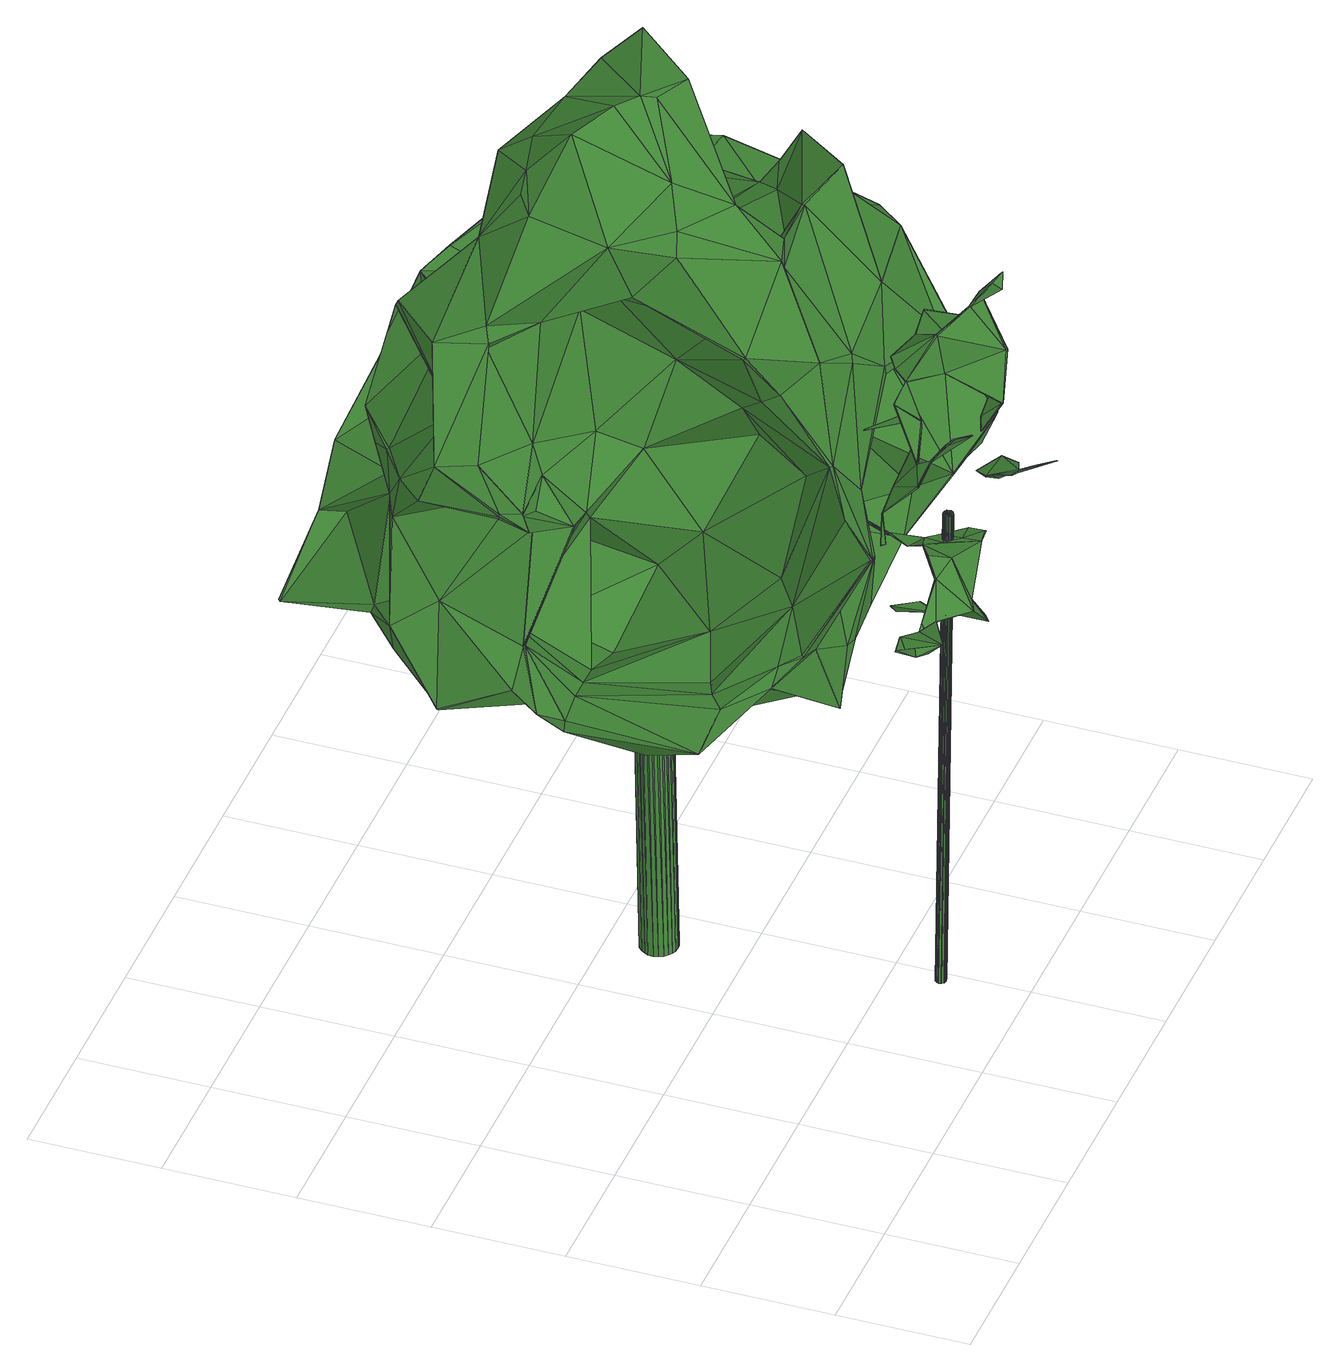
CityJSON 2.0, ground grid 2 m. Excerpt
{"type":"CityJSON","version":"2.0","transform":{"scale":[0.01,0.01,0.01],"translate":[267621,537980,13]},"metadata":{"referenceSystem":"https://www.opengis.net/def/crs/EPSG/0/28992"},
"CityObjects":{
"tree1":{"type":"SolitaryVegetationObject","attributes":{"gtid":315,"crown_width_m":3.15,"crown_median_z":21.81,"crown_r50_m":0.202,"crown_porosity":0.944,"trunk_H_m":8.2,"trunk_DBH_m":0.154,"trunk_radius_m":0.077,"trunk_base_height_m":13.61,"original_gtid":"354"},"geometry":[{"type":"Solid","lod":"3","boundaries":[[[[0,1,2]],[[3,4,5]],[[2,6,7]],[[8,9,10]],[[11,12,13]],[[14,15,16]],[[17,18,19]],[[20,21,22]],[[23,20,22]],[[24,25,9]],[[26,27,28]],[[5,29,30]],[[2,7,0]],[[31,24,32]],[[4,33,34]],[[35,36,37]],[[38,39,40]],[[41,42,43]],[[44,45,46]],[[26,47,27]],[[9,8,24]],[[48,49,50]],[[51,49,48]],[[52,53,39]],[[54,55,33]],[[56,6,57]],[[31,9,25]],[[58,59,60]],[[61,62,56]],[[63,9,31]],[[64,21,65]],[[31,25,24]],[[66,48,67]],[[68,35,37]],[[69,35,68]],[[51,70,49]],[[38,40,71]],[[44,46,54]],[[36,69,43]],[[24,72,32]],[[73,74,75]],[[76,77,78]],[[79,80,81]],[[82,83,84]],[[85,86,87]],[[88,89,1]],[[81,80,90]],[[91,92,66]],[[85,93,94]],[[87,93,85]],[[48,92,51]],[[22,21,95]],[[48,96,67]],[[97,51,92]],[[87,28,93]],[[98,99,100]],[[43,67,86]],[[19,101,102]],[[31,103,63]],[[66,92,48]],[[102,84,83]],[[104,65,21]],[[104,21,20]],[[79,105,6]],[[44,75,74]],[[38,106,107]],[[108,84,22]],[[43,86,41]],[[109,110,111]],[[41,86,85]],[[94,16,112]],[[113,103,32]],[[67,96,86]],[[102,114,19]],[[97,91,14]],[[115,116,101]],[[117,5,4]],[[10,118,119]],[[10,119,120]],[[107,121,39]],[[122,123,124]],[[123,104,124]],[[54,125,55]],[[126,55,125]],[[127,75,128]],[[101,83,115]],[[11,13,129]],[[130,131,132]],[[58,133,61]],[[6,89,79]],[[132,13,12]],[[132,129,13]],[[134,135,3]],[[52,23,115]],[[136,90,7]],[[62,6,56]],[[6,105,57]],[[137,138,117]],[[14,16,97]],[[34,139,137]],[[108,82,84]],[[37,42,140]],[[41,140,42]],[[36,42,37]],[[10,120,8]],[[19,114,17]],[[141,100,99]],[[98,100,141]],[[61,7,62]],[[32,118,113]],[[114,102,83]],[[52,83,82]],[[55,126,142]],[[98,141,99]],[[41,15,14]],[[134,142,126]],[[134,3,142]],[[143,77,76]],[[66,41,14]],[[12,11,132]],[[130,132,11]],[[129,130,11]],[[129,144,130]],[[130,144,145]],[[144,125,145]],[[60,136,133]],[[133,136,7]],[[133,7,61]],[[58,60,133]],[[80,79,89]],[[26,87,96]],[[63,146,9]],[[15,112,16]],[[122,147,20]],[[73,127,148]],[[85,122,41]],[[76,109,149]],[[94,112,122]],[[62,7,6]],[[60,105,136]],[[136,81,90]],[[0,7,90]],[[36,35,69]],[[125,135,134]],[[57,105,60]],[[90,88,0]],[[47,150,27]],[[0,88,1]],[[151,131,130]],[[152,54,46]],[[152,46,45]],[[153,16,94]],[[20,154,123]],[[155,154,23]],[[19,18,101]],[[156,18,17]],[[148,151,73]],[[148,144,151]],[[157,77,143]],[[38,107,39]],[[121,158,108]],[[34,159,139]],[[144,135,125]],[[97,16,153]],[[54,33,4]],[[81,136,79]],[[79,136,105]],[[120,72,8]],[[111,110,76]],[[125,134,126]],[[132,151,129]],[[131,151,132]],[[108,158,82]],[[151,160,73]],[[74,73,160]],[[161,55,142]],[[24,8,72]],[[71,106,38]],[[115,23,22]],[[152,45,160]],[[142,162,161]],[[74,160,45]],[[54,163,125]],[[74,45,44]],[[26,96,47]],[[50,47,96]],[[49,94,93]],[[164,94,49]],[[94,122,85]],[[165,166,158]],[[113,167,103]],[[76,149,143]],[[143,149,157]],[[157,149,109]],[[161,33,55]],[[48,50,96]],[[104,22,95]],[[104,95,64]],[[64,95,21]],[[104,147,124]],[[15,124,147]],[[22,104,123]],[[43,69,168]],[[97,92,91]],[[84,116,115]],[[84,115,22]],[[101,116,102]],[[102,116,84]],[[135,169,3]],[[4,3,169]],[[66,67,140]],[[170,140,67]],[[111,159,30]],[[138,159,117]],[[78,117,159]],[[78,159,111]],[[138,139,159]],[[66,140,41]],[[66,14,91]],[[37,140,68]],[[68,140,170]],[[129,151,144]],[[151,130,145]],[[122,112,147]],[[20,147,104]],[[20,123,122]],[[158,166,53]],[[53,166,39]],[[39,121,52]],[[23,52,121]],[[43,42,36]],[[50,150,47]],[[106,121,107]],[[120,119,72]],[[118,72,119]],[[90,89,88]],[[3,167,113]],[[158,53,82]],[[53,52,82]],[[93,50,49]],[[40,39,166]],[[167,171,5]],[[151,145,160]],[[80,89,90]],[[2,1,89]],[[122,124,41]],[[114,83,156]],[[137,139,138]],[[64,65,104]],[[41,124,15]],[[5,171,3]],[[167,3,171]],[[108,22,155]],[[4,34,137]],[[137,117,4]],[[161,146,30]],[[161,30,34]],[[146,5,30]],[[9,146,10]],[[162,10,146]],[[162,146,161]],[[114,156,17]],[[5,78,29]],[[146,167,5]],[[103,167,146]],[[157,29,77]],[[34,33,161]],[[164,49,70]],[[164,70,153]],[[72,118,32]],[[26,28,87]],[[86,96,87]],[[54,128,44]],[[10,113,118]],[[2,89,6]],[[162,142,113]],[[113,142,3]],[[10,162,113]],[[63,103,146]],[[31,32,103]],[[109,76,110]],[[50,93,28]],[[30,29,111]],[[170,168,68]],[[44,128,75]],[[4,127,128]],[[135,144,148]],[[77,29,78]],[[152,163,54]],[[75,127,73]],[[78,5,117]],[[108,155,121]],[[23,121,155]],[[76,78,111]],[[109,29,157]],[[111,29,109]],[[145,125,163]],[[160,145,163]],[[160,163,152]],[[128,54,4]],[[123,155,22]],[[28,150,50]],[[27,150,28]],[[30,159,34]],[[115,83,52]],[[23,154,20]],[[148,169,135]],[[18,83,101]],[[18,156,83]],[[127,169,148]],[[127,4,169]],[[155,123,154]],[[15,147,112]],[[165,40,166]],[[40,172,71]],[[165,172,40]],[[165,158,172]],[[106,71,172]],[[121,172,158]],[[106,172,121]],[[68,168,69]],[[94,164,153]],[[97,153,70]],[[97,70,51]],[[43,168,67]],[[170,67,168]],[[60,59,57]],[[61,59,58]],[[56,59,61]],[[57,59,56]],[[173,174,175]],[[173,175,176]],[[176,175,177]],[[176,177,178]],[[175,174,179]],[[175,179,177]],[[177,179,180]],[[177,180,178]],[[179,174,181]],[[179,181,180]],[[180,181,182]],[[180,182,178]],[[181,174,183]],[[181,183,182]],[[182,183,184]],[[182,184,178]],[[183,174,185]],[[183,185,184]],[[184,185,186]],[[184,186,178]],[[185,174,187]],[[185,187,186]],[[186,187,188]],[[186,188,178]],[[187,174,189]],[[187,189,188]],[[188,189,190]],[[188,190,178]],[[189,174,191]],[[189,191,190]],[[190,191,192]],[[190,192,178]],[[191,174,193]],[[191,193,192]],[[192,193,194]],[[192,194,178]],[[193,174,195]],[[193,195,194]],[[194,195,196]],[[194,196,178]],[[195,174,197]],[[195,197,196]],[[196,197,198]],[[196,198,178]],[[197,174,199]],[[197,199,198]],[[198,199,200]],[[198,200,178]],[[199,174,201]],[[199,201,200]],[[200,201,202]],[[200,202,178]],[[201,174,203]],[[201,203,202]],[[202,203,204]],[[202,204,178]],[[203,174,205]],[[203,205,204]],[[204,205,206]],[[204,206,178]],[[205,174,207]],[[205,207,206]],[[206,207,208]],[[206,208,178]],[[207,174,209]],[[207,209,208]],[[208,209,210]],[[208,210,178]],[[209,174,211]],[[209,211,210]],[[210,211,212]],[[210,212,178]],[[211,174,213]],[[211,213,212]],[[212,213,214]],[[212,214,178]],[[213,174,215]],[[213,215,214]],[[214,215,216]],[[214,216,178]],[[215,174,217]],[[215,217,216]],[[216,217,218]],[[216,218,178]],[[217,174,219]],[[217,219,218]],[[218,219,220]],[[218,220,178]],[[219,174,221]],[[219,221,220]],[[220,221,222]],[[220,222,178]],[[221,174,173]],[[221,173,222]],[[222,173,176]],[[222,176,178]]]]}]},
"tree2":{"type":"SolitaryVegetationObject","attributes":{"gtid":222,"crown_width_m":9.55,"crown_median_z":22.59,"crown_r50_m":0.439,"crown_porosity":0.902,"trunk_H_m":9.04,"trunk_DBH_m":0.559,"trunk_radius_m":0.279,"trunk_base_height_m":13.55,"original_gtid":"243"},"geometry":[{"type":"Solid","lod":"3","boundaries":[[[[223,224,225]],[[226,227,228]],[[229,230,231]],[[232,233,234]],[[233,235,234]],[[236,237,238]],[[239,240,241]],[[242,243,244]],[[233,232,245]],[[246,247,248]],[[249,250,251]],[[252,253,254]],[[255,256,257]],[[258,256,255]],[[259,260,261]],[[262,263,264]],[[265,266,267]],[[268,269,270]],[[232,234,271]],[[271,234,272]],[[250,273,274]],[[259,275,276]],[[238,277,278]],[[279,280,281]],[[282,283,284]],[[285,286,287]],[[285,287,288]],[[223,289,224]],[[290,291,292]],[[293,294,295]],[[293,295,225]],[[280,269,296]],[[282,297,283]],[[255,257,298]],[[299,300,301]],[[269,280,270]],[[302,303,304]],[[239,241,305]],[[290,306,307]],[[308,306,290]],[[229,309,310]],[[311,312,313]],[[273,250,249]],[[314,300,315]],[[316,317,318]],[[319,316,318]],[[320,321,322]],[[323,302,324]],[[325,239,305]],[[326,293,225]],[[327,328,329]],[[330,328,327]],[[301,300,331]],[[290,292,332]],[[290,332,308]],[[330,329,252]],[[333,271,334]],[[333,232,271]],[[335,336,337]],[[299,338,339]],[[340,341,342]],[[343,336,335]],[[344,345,227]],[[250,274,346]],[[347,348,349]],[[350,351,352]],[[350,352,333]],[[294,247,353]],[[354,355,231]],[[230,266,356]],[[357,231,230]],[[358,359,360]],[[360,359,361]],[[362,363,364]],[[316,365,366]],[[367,368,369]],[[370,371,372]],[[373,374,375]],[[376,377,378]],[[273,249,379]],[[380,283,381]],[[310,353,229]],[[291,281,382]],[[383,284,384]],[[385,299,339]],[[386,387,268]],[[252,388,389]],[[254,388,252]],[[365,316,319]],[[323,273,379]],[[321,302,323]],[[390,391,392]],[[268,393,269]],[[394,393,268]],[[395,396,249]],[[395,249,251]],[[397,398,399]],[[397,399,400]],[[299,315,300]],[[382,369,368]],[[382,401,369]],[[286,402,241]],[[305,241,402]],[[303,302,320]],[[321,320,302]],[[365,319,403]],[[404,405,376]],[[314,338,264]],[[265,267,406]],[[407,264,263]],[[308,400,399]],[[366,298,316]],[[316,298,408]],[[317,316,408]],[[260,378,261]],[[403,379,249]],[[409,350,333]],[[409,333,334]],[[376,410,411]],[[376,412,410]],[[413,414,415]],[[225,295,223]],[[416,367,417]],[[418,419,342]],[[371,272,419]],[[257,256,420]],[[421,420,256]],[[422,423,360]],[[360,423,424]],[[416,425,368]],[[268,426,427]],[[428,291,290]],[[311,313,429]],[[361,430,422]],[[406,431,265]],[[406,267,229]],[[230,229,267]],[[230,267,266]],[[406,229,431]],[[416,417,228]],[[432,433,383]],[[434,383,433]],[[245,435,233]],[[245,436,435]],[[437,438,350]],[[358,360,424]],[[326,414,413]],[[439,326,413]],[[401,296,390]],[[247,440,248]],[[404,354,441]],[[370,372,236]],[[404,441,343]],[[442,443,444]],[[442,444,278]],[[353,407,431]],[[353,445,407]],[[258,255,446]],[[343,335,404]],[[320,322,420]],[[288,308,399]],[[380,447,283]],[[448,449,418]],[[448,418,450]],[[451,243,274]],[[227,345,228]],[[452,353,246]],[[453,331,454]],[[300,454,331]],[[373,455,374]],[[307,306,456]],[[242,457,458]],[[431,229,353]],[[459,266,460]],[[459,460,461]],[[462,340,342]],[[381,442,380]],[[240,410,241]],[[265,460,266]],[[456,463,307]],[[228,464,416]],[[261,437,259]],[[465,456,306]],[[353,310,294]],[[333,245,232]],[[415,414,224]],[[229,276,309]],[[389,242,311]],[[389,311,429]],[[367,432,466]],[[225,414,326]],[[366,255,298]],[[412,467,410]],[[241,410,467]],[[408,298,257]],[[408,257,420]],[[262,461,460]],[[262,460,265]],[[246,353,247]],[[404,335,405]],[[468,223,295]],[[399,398,288]],[[469,452,454]],[[286,241,287]],[[405,335,463]],[[422,430,423]],[[470,425,395]],[[373,428,290]],[[356,266,459]],[[231,276,229]],[[251,332,292]],[[411,377,376]],[[297,293,471]],[[426,270,280]],[[325,435,239]],[[472,418,449]],[[371,271,272]],[[284,473,282]],[[434,473,284]],[[336,343,441]],[[336,441,386]],[[464,474,396]],[[240,411,410]],[[475,476,477]],[[330,477,476]],[[235,233,325]],[[478,377,351]],[[326,471,293]],[[382,470,291]],[[292,291,470]],[[431,407,265]],[[242,458,346]],[[224,289,479]],[[224,479,415]],[[479,480,358]],[[383,384,481]],[[254,457,388]],[[326,443,381]],[[482,390,392]],[[344,227,483]],[[286,484,402]],[[290,455,373]],[[308,332,400]],[[485,363,472]],[[475,486,402]],[[391,269,393]],[[344,483,481]],[[261,478,438]],[[487,488,287]],[[385,315,299]],[[454,248,453]],[[297,453,248]],[[299,489,338]],[[490,338,489]],[[331,434,301]],[[364,363,485]],[[324,472,449]],[[337,336,374]],[[405,463,491]],[[317,322,321]],[[408,322,317]],[[492,493,494]],[[492,494,230]],[[225,224,414]],[[495,496,450]],[[497,457,254]],[[497,254,253]],[[249,396,403]],[[498,361,271]],[[489,433,401]],[[296,269,390]],[[389,330,252]],[[389,429,330]],[[499,480,468]],[[357,354,231]],[[258,474,500]],[[464,500,474]],[[478,378,377]],[[275,501,276]],[[309,276,501]],[[366,365,446]],[[502,444,443]],[[342,419,272]],[[489,503,490]],[[346,274,504]],[[389,388,457]],[[505,304,420]],[[448,506,312]],[[496,506,448]],[[451,244,243]],[[251,250,507]],[[250,346,507]],[[366,446,255]],[[239,436,240]],[[279,375,336]],[[500,256,258]],[[464,345,500]],[[261,378,478]],[[285,398,397]],[[288,398,285]],[[461,508,459]],[[397,484,285]],[[509,484,397]],[[479,423,415]],[[413,510,502]],[[413,502,439]],[[415,423,511]],[[409,334,359]],[[271,359,334]],[[271,361,359]],[[296,401,281]],[[252,512,253]],[[415,511,413]],[[396,425,416]],[[238,364,277]],[[413,511,510]],[[513,313,514]],[[479,424,423]],[[240,352,411]],[[274,243,504]],[[313,312,506]],[[497,458,457]],[[395,251,470]],[[336,375,374]],[[424,479,358]],[[468,480,223]],[[283,471,381]],[[375,279,373]],[[512,476,475]],[[477,330,429]],[[369,401,432]],[[369,432,367]],[[292,470,251]],[[242,244,311]],[[465,306,308]],[[401,503,489]],[[390,503,401]],[[294,515,247]],[[293,515,294]],[[356,516,230]],[[517,393,394]],[[391,393,517]],[[518,394,508]],[[439,502,443]],[[361,422,360]],[[463,335,337]],[[252,329,512]],[[472,304,485]],[[429,313,513]],[[278,421,442]],[[259,437,275]],[[358,275,437]],[[348,342,272]],[[421,256,519]],[[421,519,442]],[[476,512,520]],[[282,453,297]],[[500,345,344]],[[359,350,409]],[[451,324,449]],[[324,451,323]],[[274,323,451]],[[450,496,448]],[[274,273,323]],[[451,312,244]],[[380,442,447]],[[264,338,521]],[[368,367,416]],[[447,284,283]],[[384,447,481]],[[354,493,441]],[[481,417,383]],[[384,284,447]],[[239,435,436]],[[522,278,444]],[[495,340,462]],[[262,518,461]],[[408,420,322]],[[228,345,464]],[[441,492,386]],[[387,386,492]],[[383,434,284]],[[416,464,396]],[[236,372,237]],[[428,281,291]],[[351,411,352]],[[462,342,348]],[[247,515,440]],[[312,311,244]],[[299,433,489]],[[262,265,263]],[[457,242,389]],[[407,263,265]],[[440,515,293]],[[297,440,293]],[[400,497,397]],[[253,397,497]],[[490,391,517]],[[260,259,355]],[[276,231,355]],[[276,355,259]],[[522,444,502]],[[309,468,310]],[[294,310,468]],[[351,377,411]],[[462,348,347]],[[324,302,304]],[[324,304,472]],[[364,485,304]],[[505,364,304]],[[320,304,303]],[[320,420,304]],[[403,318,379]],[[319,318,403]],[[419,418,363]],[[472,363,418]],[[417,367,466]],[[383,417,466]],[[432,383,466]],[[497,400,332]],[[242,504,243]],[[242,346,504]],[[522,236,238]],[[498,370,430]],[[391,390,269]],[[475,509,512]],[[441,493,492]],[[512,509,397]],[[314,469,300]],[[454,300,469]],[[394,268,523]],[[226,481,483]],[[478,351,350]],[[358,480,499]],[[423,430,511]],[[477,486,475]],[[524,486,477]],[[223,480,289]],[[280,296,281]],[[275,358,499]],[[396,395,425]],[[479,289,480]],[[278,505,421]],[[364,505,277]],[[420,421,505]],[[359,358,437]],[[446,474,258]],[[365,474,446]],[[403,474,365]],[[438,437,261]],[[508,523,525]],[[508,525,459]],[[495,462,513]],[[382,281,401]],[[432,401,433]],[[359,437,350]],[[283,297,471]],[[477,429,524]],[[478,350,438]],[[459,525,356]],[[523,356,525]],[[396,474,403]],[[522,502,510]],[[404,526,354]],[[323,318,321]],[[379,318,323]],[[233,435,325]],[[456,491,463]],[[488,491,456]],[[513,347,235]],[[462,347,513]],[[301,433,299]],[[434,433,301]],[[430,236,511]],[[236,510,511]],[[371,419,527]],[[528,527,419]],[[362,364,237]],[[522,510,236]],[[308,288,465]],[[382,368,425]],[[287,488,465]],[[287,465,288]],[[456,465,488]],[[287,241,467]],[[286,285,484]],[[499,468,275]],[[373,529,428]],[[513,235,486]],[[245,352,436]],[[328,330,476]],[[226,228,481]],[[228,417,481]],[[513,486,524]],[[490,521,338]],[[490,517,521]],[[498,430,361]],[[330,327,329]],[[381,443,442]],[[305,486,325]],[[325,486,235]],[[314,315,530]],[[338,314,530]],[[514,313,506]],[[264,521,262]],[[518,508,461]],[[402,486,305]],[[315,385,339]],[[226,483,227]],[[439,443,326]],[[482,392,531]],[[281,428,529]],[[281,529,279]],[[279,529,373]],[[526,260,532]],[[526,532,354]],[[260,355,532]],[[356,523,516]],[[387,516,523]],[[354,532,355]],[[387,523,268]],[[402,484,475]],[[475,484,509]],[[429,513,524]],[[397,253,512]],[[270,426,268]],[[336,533,279]],[[234,348,272]],[[371,498,271]],[[317,321,318]],[[505,278,277]],[[364,238,237]],[[278,522,238]],[[371,370,498]],[[378,260,526]],[[376,526,404]],[[378,526,376]],[[264,469,314]],[[309,501,468]],[[275,468,501]],[[531,392,391]],[[427,336,386]],[[264,445,469]],[[264,407,445]],[[353,469,445]],[[470,382,425]],[[297,248,440]],[[492,534,387]],[[507,458,497]],[[451,535,312]],[[448,312,535]],[[344,481,519]],[[344,519,500]],[[331,453,473]],[[487,467,412]],[[487,287,467]],[[491,488,487]],[[491,487,405]],[[442,519,481]],[[447,442,481]],[[500,519,256]],[[376,487,412]],[[405,487,376]],[[490,531,391]],[[521,517,536]],[[339,530,315]],[[530,339,338]],[[394,523,508]],[[449,448,535]],[[449,535,451]],[[516,534,230]],[[492,230,534]],[[516,387,534]],[[452,248,454]],[[246,248,452]],[[357,493,354]],[[512,329,520]],[[328,476,520]],[[329,328,520]],[[503,390,482]],[[503,482,490]],[[482,531,490]],[[518,517,394]],[[517,518,536]],[[521,536,518]],[[521,518,262]],[[353,452,469]],[[386,268,427]],[[282,473,453]],[[362,528,363]],[[362,237,528]],[[234,349,348]],[[235,349,234]],[[347,349,235]],[[528,419,363]],[[370,236,430]],[[528,237,527]],[[372,371,527]],[[372,527,237]],[[245,333,352]],[[436,352,240]],[[290,307,455]],[[337,455,307]],[[337,307,463]],[[374,455,337]],[[332,251,507]],[[497,332,507]],[[357,494,493]],[[230,494,357]],[[507,346,458]],[[340,495,341]],[[450,341,495]],[[418,341,450]],[[342,341,418]],[[434,331,473]],[[294,468,295]],[[280,279,533]],[[426,280,533]],[[427,533,336]],[[426,533,427]],[[326,381,471]],[[514,506,513]],[[495,506,496]],[[513,506,495]],[[537,538,539]],[[537,539,540]],[[540,539,541]],[[540,541,542]],[[539,538,543]],[[539,543,541]],[[541,543,544]],[[541,544,542]],[[543,538,545]],[[543,545,544]],[[544,545,546]],[[544,546,542]],[[545,538,547]],[[545,547,546]],[[546,547,548]],[[546,548,542]],[[547,538,549]],[[547,549,548]],[[548,549,550]],[[548,550,542]],[[549,538,551]],[[549,551,550]],[[550,551,552]],[[550,552,542]],[[551,538,553]],[[551,553,552]],[[552,553,554]],[[552,554,542]],[[553,538,555]],[[553,555,554]],[[554,555,556]],[[554,556,542]],[[555,538,557]],[[555,557,556]],[[556,557,558]],[[556,558,542]],[[557,538,559]],[[557,559,558]],[[558,559,560]],[[558,560,542]],[[559,538,561]],[[559,561,560]],[[560,561,562]],[[560,562,542]],[[561,538,563]],[[561,563,562]],[[562,563,564]],[[562,564,542]],[[563,538,565]],[[563,565,564]],[[564,565,566]],[[564,566,542]],[[565,538,567]],[[565,567,566]],[[566,567,568]],[[566,568,542]],[[567,538,569]],[[567,569,568]],[[568,569,570]],[[568,570,542]],[[569,538,571]],[[569,571,570]],[[570,571,572]],[[570,572,542]],[[571,538,573]],[[571,573,572]],[[572,573,574]],[[572,574,542]],[[573,538,575]],[[573,575,574]],[[574,575,576]],[[574,576,542]],[[575,538,577]],[[575,577,576]],[[576,577,578]],[[576,578,542]],[[577,538,579]],[[577,579,578]],[[578,579,580]],[[578,580,542]],[[579,538,581]],[[579,581,580]],[[580,581,582]],[[580,582,542]],[[581,538,583]],[[581,583,582]],[[582,583,584]],[[582,584,542]],[[583,538,585]],[[583,585,584]],[[584,585,586]],[[584,586,542]],[[585,538,537]],[[585,537,586]],[[586,537,540]],[[586,540,542]]]]}]}
},
"vertices":[
[744,42,862],[736,10,882],[743,41,860],[471,96,840],[506,55,793],[512,85,755],[751,74,838],[752,74,840],[309,65,826],[359,65,797],[365,46,813],[527,242,883],[527,244,882],[526,243,881],[657,206,1059],[604,203,1085],[620,216,1093],[374,141,955],[375,142,955],[388,141,947],[515,173,1095],[531,167,1053],[525,135,1058],[445,114,1054],[331,104,810],[351,97,800],[696,78,1192],[718,85,1205],[687,89,1206],[530,116,736],[512,84,754],[382,114,792],[382,116,797],[505,54,792],[514,32,753],[653,94,972],[651,93,972],[664,98,988],[424,51,1130],[409,78,1098],[424,49,1129],[638,142,1070],[659,65,1023],[659,63,1023],[608,70,835],[618,99,827],[608,71,836],[724,92,1193],[711,134,1121],[710,135,1121],[710,117,1169],[724,204,1106],[415,102,1039],[414,101,1039],[573,64,844],[501,82,860],[801,92,811],[759,106,811],[767,142,810],[768,141,809],[745,120,820],[804,118,816],[802,92,812],[412,98,788],[531,231,1021],[529,232,1022],[678,150,1094],[693,69,1092],[665,96,988],[653,92,972],[722,204,1106],[457,35,1116],[332,104,812],[585,127,829],[618,99,825],[600,101,825],[553,148,731],[551,148,732],[532,115,737],[717,71,855],[716,70,856],[717,71,857],[415,100,1038],[428,159,969],[451,148,1004],[630,150,1139],[691,70,1092],[678,119,1164],[736,12,883],[724,65,856],[724,65,858],[689,203,1086],[723,203,1104],[679,121,1164],[631,152,1140],[532,167,1052],[711,116,1167],[688,204,1087],[783,158,1006],[784,158,1008],[784,159,1007],[429,160,968],[429,158,968],[412,99,789],[547,165,1059],[725,103,841],[458,37,1116],[431,66,1110],[446,112,1053],[543,180,712],[552,148,730],[530,115,735],[603,203,1087],[412,98,790],[389,139,948],[449,150,1004],[451,150,1004],[544,65,744],[382,115,798],[351,97,802],[325,72,829],[437,90,1072],[580,178,1088],[525,136,1069],[580,178,1086],[526,134,853],[492,114,863],[565,95,834],[573,65,843],[573,202,821],[575,202,822],[580,213,817],[578,212,817],[746,120,822],[492,115,862],[526,134,851],[725,104,842],[548,49,735],[549,49,734],[548,48,733],[717,94,1023],[785,158,1007],[471,94,842],[538,185,725],[547,164,827],[563,145,836],[434,81,795],[579,179,1087],[557,128,831],[544,180,713],[718,87,1204],[571,175,816],[577,93,839],[688,203,1088],[524,136,1068],[446,113,1055],[375,141,956],[536,186,725],[436,89,1071],[542,64,742],[585,128,831],[465,36,805],[434,81,797],[556,114,840],[673,144,1103],[430,65,1109],[410,77,1097],[434,82,796],[660,64,1022],[555,114,838],[718,92,1023],[504,55,791],[457,36,1115],[583,125,61],[575,125,61],[582,127,61],[578,113,881],[577,115,881],[570,112,881],[582,129,61],[577,117,881],[580,131,61],[575,118,881],[579,132,61],[574,119,881],[577,132,61],[572,120,881],[575,133,61],[570,120,881],[573,132,61],[568,120,881],[571,132,61],[566,119,881],[570,130,61],[565,118,881],[568,129,61],[563,116,881],[568,127,61],[563,114,881],[567,125,61],[562,112,881],[568,123,61],[563,110,881],[568,121,61],[563,109,881],[570,119,61],[565,107,881],[571,118,61],[566,106,881],[573,118,61],[568,105,881],[575,117,61],[570,105,881],[577,118,61],[572,105,881],[579,118,61],[574,106,881],[581,120,61],[576,107,881],[582,121,61],[577,109,881],[583,123,61],[578,111,881],
[592,976,774],[570,988,772],[638,979,892],[717,515,1073],[538,507,1093],[675,389,1194],[854,730,660],[874,552,641],[792,628,633],[76,692,740],[68,578,807],[173,724,852],[135,585,835],[366,864,873],[328,890,1041],[331,887,1041],[44,491,774],[151,408,679],[134,324,714],[468,479,1128],[416,547,1254],[429,608,1210],[78,690,737],[801,655,1018],[752,682,993],[870,702,1087],[469,323,1338],[382,345,1224],[456,262,1186],[476,442,831],[362,285,871],[485,292,961],[681,627,1444],[576,638,1400],[602,675,1454],[631,562,1407],[482,730,636],[465,621,626],[420,655,625],[1068,488,726],[990,536,708],[936,553,870],[1050,702,744],[1018,563,657],[1017,689,704],[900,265,775],[870,141,868],[811,151,824],[145,787,812],[168,792,984],[358,438,1393],[343,499,1319],[500,805,649],[661,705,693],[360,776,1188],[397,744,1175],[738,166,819],[824,132,872],[825,214,991],[842,776,1167],[816,768,1153],[861,598,1145],[225,239,825],[160,302,780],[213,245,794],[233,204,844],[545,988,718],[470,205,969],[649,235,1051],[553,248,1120],[697,899,1059],[726,812,901],[640,928,878],[838,201,996],[830,782,1152],[652,657,1479],[1001,491,1085],[989,631,1114],[980,595,1128],[349,655,1416],[382,679,1424],[368,736,1346],[42,489,795],[381,215,882],[473,186,856],[294,124,992],[726,781,739],[776,795,772],[409,577,1020],[275,622,1081],[254,600,1046],[1049,558,939],[1095,529,957],[530,555,1524],[495,581,1525],[436,474,1459],[545,536,1516],[411,681,1446],[426,620,1514],[474,694,1457],[328,530,1408],[212,668,1318],[33,528,803],[636,920,1051],[457,646,796],[305,621,755],[458,502,772],[336,559,925],[966,642,1129],[410,225,1048],[105,704,726],[170,790,753],[552,248,687],[695,224,722],[545,218,712],[1041,495,945],[1104,503,962],[99,609,1076],[63,595,1109],[97,727,1079],[568,314,666],[572,640,1239],[505,466,1189],[382,348,1221],[192,590,1025],[213,623,1037],[224,584,995],[254,699,690],[235,540,719],[186,539,744],[865,691,855],[650,505,690],[642,631,692],[997,495,703],[733,493,726],[356,899,660],[252,854,743],[297,1005,692],[257,851,754],[357,776,1186],[225,723,1141],[305,836,1247],[619,516,1501],[706,615,1504],[821,420,1295],[720,323,1330],[795,380,1248],[293,852,984],[202,808,996],[297,864,1005],[625,286,954],[588,336,802],[730,223,786],[332,387,626],[301,525,683],[435,484,641],[373,443,1427],[707,706,1126],[674,829,1050],[704,260,1153],[803,477,1202],[782,565,1132],[1106,506,964],[745,276,732],[825,373,751],[573,394,945],[431,514,990],[832,234,980],[947,268,839],[800,269,968],[949,265,837],[993,298,790],[537,344,1275],[533,342,1327],[310,249,867],[234,207,846],[292,126,992],[308,170,1038],[882,296,1117],[121,503,779],[485,397,1406],[536,348,653],[398,292,675],[1007,707,704],[958,662,848],[564,679,1468],[186,779,725],[184,392,688],[223,445,666],[280,367,729],[607,902,883],[634,978,893],[508,1001,826],[680,369,1277],[775,441,1218],[103,706,1139],[127,766,1086],[481,748,1415],[495,691,1287],[426,953,771],[418,992,769],[299,1008,693],[680,365,1277],[783,162,816],[749,199,793],[652,235,1035],[287,547,971],[363,865,870],[1006,726,716],[814,444,1242],[859,472,1114],[888,599,1146],[77,544,787],[121,529,770],[401,726,644],[347,670,658],[555,849,1046],[817,769,1149],[680,353,695],[595,705,1205],[558,848,1066],[525,708,1071],[909,647,833],[637,539,1470],[708,703,1129],[160,662,1113],[203,661,1295],[63,595,1113],[310,623,1267],[848,649,1052],[864,768,1155],[948,696,1059],[520,277,878],[385,195,760],[460,378,1075],[435,341,1112],[1074,486,715],[1075,489,718],[1114,458,744],[133,589,1058],[423,197,744],[511,394,1240],[275,202,829],[808,450,1242],[237,342,758],[598,857,808],[877,540,1003],[560,252,1132],[694,896,1061],[183,738,1292],[863,765,1156],[497,435,1384],[175,511,763],[244,524,733],[200,622,820],[328,565,678],[477,994,735],[498,935,702],[705,593,1125],[804,341,1002],[668,594,1120],[195,327,775],[289,827,1268],[138,583,835],[349,236,692],[327,184,694],[961,357,1082],[940,426,935],[353,191,703],[751,422,716],[705,456,705],[743,454,717],[73,554,1084],[108,577,1087],[408,229,1046],[251,724,829],[487,912,701],[586,561,1357],[541,770,765],[546,802,1020],[920,375,1055],[419,392,1243],[399,731,1303],[135,587,1061],[427,310,1137],[1112,456,742],[236,344,762],[462,804,876],[444,895,843],[329,378,777],[219,541,996],[193,588,1029],[675,827,1047],[911,411,778],[1003,299,820],[1110,457,745],[574,644,1240],[329,522,703],[963,452,899],[367,751,1028],[957,334,780],[234,545,984],[1066,484,725],[474,449,671],[257,832,1029],[259,829,1031],[784,282,961],[1084,524,945],[889,351,811],[619,535,730],[740,166,816],[806,436,751],[253,682,1246],[960,351,807],[553,526,54],[525,525,55],[552,533,54],[570,549,959],[569,556,959],[542,548,959],[549,540,54],[566,563,958],[544,545,54],[561,569,958],[538,550,54],[555,573,958],[532,552,54],[549,576,958],[524,553,54],[541,576,959],[517,552,54],[534,575,959],[510,549,55],[528,572,959],[505,544,55],[522,568,959],[501,538,55],[518,562,959],[498,532,55],[515,555,959],[497,524,55],[514,548,960],[498,517,56],[515,541,960],[501,510,56],[518,534,960],[506,505,56],[523,528,960],[512,501,56],[529,524,960],[518,498,56],[536,521,960],[526,497,56],[543,520,960],[533,498,55],[550,522,960],[540,501,55],[557,525,959],[545,506,55],[562,529,959],[550,512,55],[567,535,959],[552,519,55],[569,542,959]
]}
